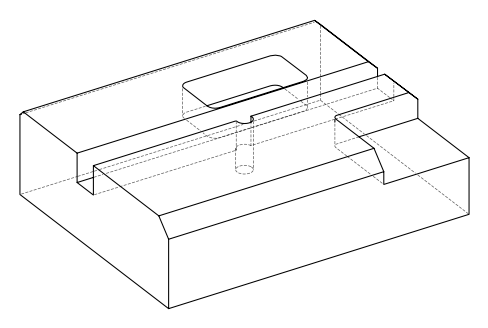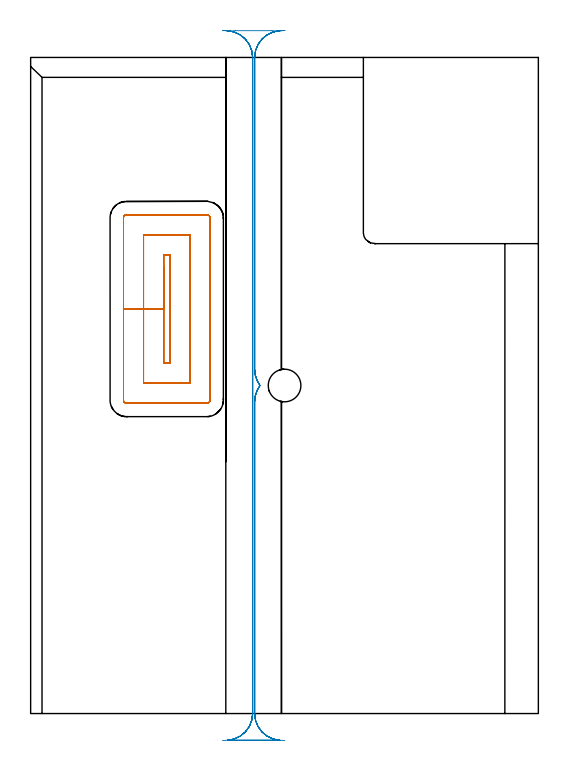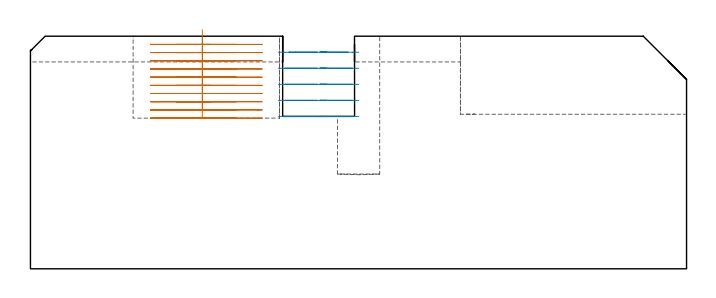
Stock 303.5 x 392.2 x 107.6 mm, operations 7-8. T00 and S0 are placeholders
(PLAN: 8 operations, 4 tool changes, 102 min)
(1 INDEXABLE_INSERT_DRILL_BLIND_HOLE_FROM_SOLID | STEP1POCKET | NXT0302_010 | 0.27 min | 19046 mm3)
(2 AREA_MILL | FG_CHAMFER_SURFACE | UGT0205_001 | 4.78 min | 8725 mm3)
(3 AREA_MILL_1 | FG_CHAMFER_SURFACE_1 | UGT0205_001 | 9.39 min | 8846 mm3)
(4 AREA_MILL_2 | FG_CHAMFER_SURFACE_2 | UGT0205_001 | 2.15 min | 4393 mm3)
(5 AREA_MILL_3 | FG_CHAMFER_SURFACE_3 | UGT0205_001 | 18.18 min | 57758 mm3)
(6 MILL_CORNER_NOTCH_RECTANGULAR | CORNER_NOTCH_RECTANGULAR | NXT0201_011 | Follow Part, ap 3, ae 75% | 42.42 min | 417905 mm3)
(7 MILL_RECTANGULAR_POCKET | POCKET_RECTANGULAR_STRAIGHT | NXT0201_012 | Follow Part, ap 4, ae 75% | 15.49 min | 327081 mm3)
(8 MILL_RECTANGULAR_SLOT | SLOT_RECTANGULAR | UGT0201_004 | Follow Part, ap 8, ae 75% | 9.31 min | 478092 mm3)
(TOOL NXT0302_010 | Index. Insert Drill 19.5mm [880-D1950L25-05] | D19.5 PA176 FL98 Z2)
(TOOL UGT0205_001 | Chamfer Mill 20 x 3 x 45 deg. | D20 FL50 Z2)
(TOOL NXT0201_011 | ENDMILL 12mm [2P460-1200-NA 1630] | D12 FL38 Z6)
(TOOL NXT0201_012 | ENDMILL 16mm [2P460-1600-NA 1630] | D16 FL38 Z6)
(TOOL UGT0201_004 | End Mill 32 mm | D32 FL53 Z6)
(OP 7 MILL_RECTANGULAR_POCKET)
G17 G21 G94 G90
T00 M6
G54
G17 G0 G90 X79.5 Y267.191 S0 M3
G43 Z117.6 H1
Z110.6
G94 G1 Y241.85 Z103.81 F250.
Y209.5 F500.
X83.2
Y274.2
X79.5
Y241.85
X67.5
Y197.5
X95.2
Y286.2
X67.5
Y241.85
X55.5
Y187.4
G3 X57.4 Y185.5 R1.9
G1 X105.3
G3 X107.2 Y187.4 R1.9
G1 Y296.3
G3 X105.3 Y298.2 R1.9
G1 X57.4
G3 X55.5 Y296.3 R1.9
G1 Y241.85
Y240.85
G0 X79.5 Y267.191 Z106.81
G1 Y241.85 Z100.02 F250.
Y209.5 F500.
X83.2
Y274.2
X79.5
Y241.85
X67.5
Y197.5
X95.2
Y286.2
X67.5
Y241.85
X55.5
Y187.4
G3 X57.4 Y185.5 R1.9
G1 X105.3
G3 X107.2 Y187.4 R1.9
G1 Y296.3
G3 X105.3 Y298.2 R1.9
G1 X57.4
G3 X55.5 Y296.3 R1.9
G1 Y241.85
Y240.85
G0 X79.5 Y267.191 Z103.02
G1 Y241.85 Z96.23 F250.
Y209.5 F500.
X83.2
Y274.2
X79.5
Y241.85
X67.5
Y197.5
X95.2
Y286.2
X67.5
Y241.85
X55.5
Y187.4
G3 X57.4 Y185.5 R1.9
G1 X105.3
G3 X107.2 Y187.4 R1.9
G1 Y296.3
G3 X105.3 Y298.2 R1.9
G1 X57.4
G3 X55.5 Y296.3 R1.9
G1 Y241.85
Y240.85
G0 X79.5 Y267.191 Z99.23
G1 Y241.85 Z92.44 F250.
Y209.5 F500.
X83.2
Y274.2
X79.5
Y241.85
X67.5
Y197.5
X95.2
Y286.2
X67.5
Y241.85
X55.5
Y187.4
G3 X57.4 Y185.5 R1.9
G1 X105.3
G3 X107.2 Y187.4 R1.9
G1 Y296.3
G3 X105.3 Y298.2 R1.9
G1 X57.4
G3 X55.5 Y296.3 R1.9
G1 Y241.85
Y240.85
G0 X79.5 Y267.191 Z95.44
G1 Y241.85 Z88.65 F250.
Y209.5 F500.
X83.2
Y274.2
X79.5
Y241.85
X67.5
Y197.5
X95.2
Y286.2
X67.5
Y241.85
X55.5
Y187.4
G3 X57.4 Y185.5 R1.9
G1 X105.3
G3 X107.2 Y187.4 R1.9
G1 Y296.3
G3 X105.3 Y298.2 R1.9
G1 X57.4
G3 X55.5 Y296.3 R1.9
G1 Y241.85
Y240.85
G0 X79.5 Y267.191 Z91.65
G1 Y241.85 Z84.86 F250.
Y209.5 F500.
X83.2
Y274.2
X79.5
Y241.85
X67.5
Y197.5
X95.2
Y286.2
X67.5
Y241.85
X55.5
Y187.4
G3 X57.4 Y185.5 R1.9
G1 X105.3
G3 X107.2 Y187.4 R1.9
G1 Y296.3
G3 X105.3 Y298.2 R1.9
G1 X57.4
G3 X55.5 Y296.3 R1.9
G1 Y241.85
Y240.85
G0 X79.5 Y267.191 Z87.86
G1 Y241.85 Z81.07 F250.
Y209.5 F500.
X83.2
Y274.2
X79.5
Y241.85
X67.5
Y197.5
X95.2
Y286.2
X67.5
Y241.85
X55.5
Y187.4
G3 X57.4 Y185.5 R1.9
G1 X105.3
G3 X107.2 Y187.4 R1.9
G1 Y296.3
G3 X105.3 Y298.2 R1.9
G1 X57.4
G3 X55.5 Y296.3 R1.9
G1 Y241.85
Y240.85
G0 X79.5 Y267.191 Z84.07
G1 Y241.85 Z77.28 F250.
Y209.5 F500.
X83.2
Y274.2
X79.5
Y241.85
X67.5
Y197.5
X95.2
Y286.2
X67.5
Y241.85
X55.5
Y187.4
G3 X57.4 Y185.5 R1.9
G1 X105.3
G3 X107.2 Y187.4 R1.9
G1 Y296.3
G3 X105.3 Y298.2 R1.9
G1 X57.4
G3 X55.5 Y296.3 R1.9
G1 Y241.85
Y240.85
G0 X79.5 Y267.191 Z80.28
G1 Y241.85 Z73.49 F250.
Y209.5 F500.
X83.2
Y274.2
X79.5
Y241.85
X67.5
Y197.5
X95.2
Y286.2
X67.5
Y241.85
X55.5
Y187.4
G3 X57.4 Y185.5 R1.9
G1 X105.3
G3 X107.2 Y187.4 R1.9
G1 Y296.3
G3 X105.3 Y298.2 R1.9
G1 X57.4
G3 X55.5 Y296.3 R1.9
G1 Y241.85
Y240.85
G0 X79.5 Y267.191 Z76.49
G1 Y241.85 Z69.7 F250.
Y209.5 F500.
X83.2
Y274.2
X79.5
Y241.85
X67.5
Y197.5
X95.2
Y286.2
X67.5
Y241.85
X55.5
Y187.4
G3 X57.4 Y185.5 R1.9
G1 X105.3
G3 X107.2 Y187.4 R1.9
G1 Y296.3
G3 X105.3 Y298.2 R1.9
G1 X57.4
G3 X55.5 Y296.3 R1.9
G1 Y241.85
Y240.85
G0 Z117.6
M5
M2
(OP 8 MILL_RECTANGULAR_SLOT)
G17 G21 G94 G90
T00 M6
G54
G17 G0 G90 X151.915 Y-16.154 S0 M3
G43 Z117.6 H0
Z100.18
G94 G1 X148.921 Y-15.97 F250.
G2 X133.9 Y0. R16. F500.
G1 Y186.486
G2 X137.111 Y196.1 R16.
X133.9 Y205.714 R16.
G1 Y392.2
G2 X146.911 Y407.918 R16.
G1 X146.917 Y407.948
G3 X144.088 Y408.2 R16.
G1 X122.515
G3 X119.685 Y407.948 R16.
G1 X119.69 Y407.918
G2 X132.7 Y392.2 R16.
G1 Y0.
G2 X117.679 Y-15.97 R16.
G1 X114.685 Y-16.154 F250.
G0 Z117.6
Y408.354
Z92.76
G1 X117.68 Y408.17
G2 X132.7 Y392.2 R16. F500.
G1 Y0.
G2 X117.679 Y-15.97 R16.
G1 Y-16.
X148.921
Y-15.97
G2 X133.9 Y0. R16.
G1 Y186.486
G2 X137.111 Y196.1 R16.
X133.9 Y205.714 R16.
G1 Y392.2
G2 X148.92 Y408.17 R16.
G1 X151.915 Y408.354 F250.
G0 X114.685 Z85.34
G1 X117.68 Y408.17
G2 X132.7 Y392.2 R16. F500.
G1 Y0.
G2 X117.679 Y-15.97 R16.
G1 Y-16.
X148.921
Y-15.97
G2 X133.9 Y0. R16.
G1 Y186.486
G2 X137.111 Y196.1 R16.
X133.9 Y205.714 R16.
G1 Y392.2
G2 X148.92 Y408.17 R16.
G1 X151.915 Y408.354 F250.
G0 X114.685 Z77.92
G1 X117.68 Y408.17
G2 X132.7 Y392.2 R16. F500.
G1 Y0.
G2 X117.679 Y-15.97 R16.
G1 Y-16.
X148.921
Y-15.97
G2 X133.9 Y0. R16.
G1 Y186.486
G2 X137.111 Y196.1 R16.
X133.9 Y205.714 R16.
G1 Y392.2
G2 X148.92 Y408.17 R16.
G1 X151.915 Y408.354 F250.
G0 X114.685 Z70.5
G1 X117.68 Y408.17
G2 X132.7 Y392.2 R16. F500.
G1 Y0.
G2 X117.679 Y-15.97 R16.
G1 Y-16.
X148.921
Y-15.97
G2 X133.9 Y0. R16.
G1 Y186.486
G2 X137.111 Y196.1 R16.
X133.9 Y205.714 R16.
G1 Y392.2
G2 X148.92 Y408.17 R16.
G1 X151.915 Y408.354 F250.
G0 Z117.6
M5
M2
